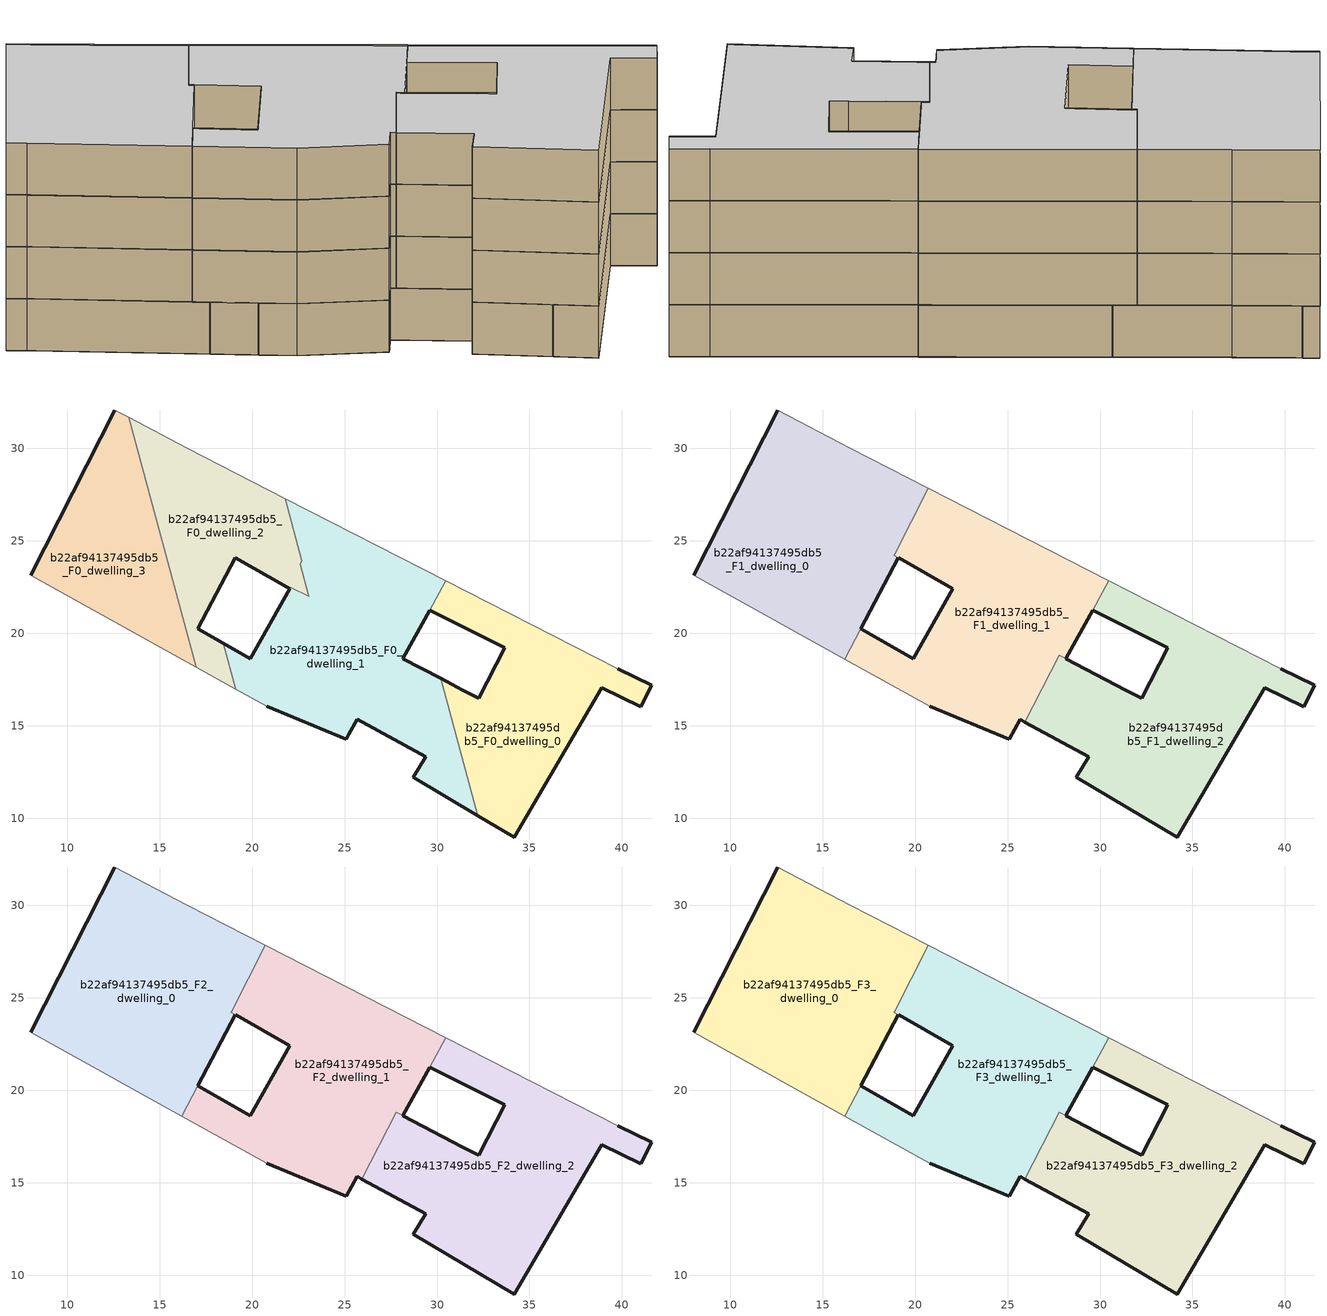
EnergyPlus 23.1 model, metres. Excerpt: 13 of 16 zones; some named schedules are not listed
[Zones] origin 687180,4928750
b22af94137495db5_F0_dwelling_0
 floor ground (EU_floor_Construction): 41.03,16.02 41.6,17.18 39.77,18.08 30.48,22.84 29.68,21.39 29.6,21.26 33.65,19.21 32.26,16.48 31.39,16.93 30.2,17.56 32.2,10.14 34.17,8.98 38.92,17.05 z0
 wall outside (EU_wall_Construction): 30.2,17.56 31.39,16.93 32.26,16.48 33.65,19.21 29.6,21.26 / 39.77,18.08 41.6,17.18 41.03,16.02 38.92,17.05 34.17,8.98 32.2,10.14 z0:3
 wall adiabatic (EU_wall_Construction): 30.48,22.84 39.77,18.08 z0:3
 wall to b22af94137495db5_F0_dwelling_1 (EU_wall_Construction): 32.2,10.14 30.2,17.56 / 29.6,21.26 30.47,22.84 z0:3
b22af94137495db5_F0_dwelling_1
 floor ground (EU_floor_Construction): 32.2,10.14 30.2,17.56 28.15,18.63 29.6,21.26 29.68,21.39 30.47,22.84 21.78,27.29 22.69,23.93 22.59,23.74 23.06,22.01 23.05,22.01 22.07,22.5 19.9,18.62 18.44,19.45 19.12,16.97 20.79,16.04 25.09,14.27 25.23,14.53 25.67,15.34 29.38,13.32 28.7,12.2 z0
 wall outside (EU_wall_Construction): 32.2,10.14 28.7,12.2 29.38,13.32 25.67,15.34 25.23,14.53 25.09,14.27 20.79,16.04 / 18.44,19.45 19.9,18.62 22.02,22.42 / 29.6,21.26 28.15,18.63 30.2,17.56 z0:3
 wall adiabatic (EU_wall_Construction): 21.78,27.29 30.47,22.84 / 20.79,16.04 19.12,16.97 z0:3
 wall to b22af94137495db5_F0_dwelling_2 (EU_wall_Construction): 19.12,16.97 18.45,19.45 / 22.02,22.42 22.07,22.5 23.05,22.01 23.06,22.01 22.59,23.74 22.69,23.93 21.78,27.29 z0:3
b22af94137495db5_F0_dwelling_2
 floor ground (EU_floor_Construction): 19.12,16.97 18.44,19.45 17.06,20.24 19.09,24.09 21.89,22.5 22.02,22.42 22.07,22.5 23.05,22.01 23.06,22.01 22.59,23.74 22.69,23.93 21.78,27.29 16.47,30.01 13.32,31.68 16.98,18.16 z0
 wall outside (EU_wall_Construction): 22.02,22.42 21.89,22.5 19.09,24.09 17.06,20.24 18.44,19.45 z0:3
 wall adiabatic (EU_wall_Construction): 19.12,16.97 16.98,18.16 / 13.32,31.68 16.47,30.01 21.78,27.29 z0:3
 wall to b22af94137495db5_F0_dwelling_3 (EU_wall_Construction): 16.98,18.16 13.33,31.68 z0:3
b22af94137495db5_F0_dwelling_3
 floor ground (EU_floor_Construction): 16.98,18.16 13.32,31.68 12.56,32.08 8.03,23.13 8.94,22.63 z0
 wall outside (EU_wall_Construction): 8.03,23.13 12.56,32.08 z0:3
 wall adiabatic (EU_wall_Construction): 12.56,32.08 13.32,31.68 / 16.98,18.16 8.94,22.63 8.03,23.13 z0:3
b22af94137495db5_F1_dwelling_0
 floor to b22af94137495db5_F0_dwelling_2 (EU_floor_Construction): 17.06,20.24 19.09,24.09 18.85,24.23 20.71,27.84 16.47,30.01 13.33,31.68 16.64,19.43 z3
 floor to b22af94137495db5_F0_dwelling_3 (EU_floor_Construction): 16.2,18.6 16.64,19.43 13.33,31.68 12.56,32.08 8.03,23.13 8.94,22.63 z3
 wall outside (EU_wall_Construction): 8.03,23.13 12.56,32.08 / 19.09,24.09 17.07,20.24 z3:6
 wall adiabatic (EU_wall_Construction): 16.2,18.6 8.94,22.63 8.03,23.13 / 12.56,32.08 16.47,30.01 20.71,27.84 z3:6
 wall to b22af94137495db5_F1_dwelling_1 (EU_wall_Construction): 20.71,27.84 18.85,24.23 19.09,24.09 / 17.07,20.24 16.2,18.6 z3:6
b22af94137495db5_F1_dwelling_1
 floor to b22af94137495db5_F0_dwelling_1 (EU_floor_Construction): 29.72,17.81 28.15,18.63 29.6,21.26 29.68,21.39 30.47,22.84 21.78,27.29 22.69,23.93 22.59,23.74 23.06,22.01 23.05,22.01 22.07,22.5 19.9,18.62 18.45,19.45 19.12,16.97 20.79,16.04 25.09,14.27 25.23,14.53 25.67,15.34 25.94,15.2 27.79,18.82 z3
 floor to b22af94137495db5_F0_dwelling_2 (EU_floor_Construction): 23.06,22.01 22.59,23.74 22.69,23.93 21.78,27.29 20.71,27.84 18.85,24.23 19.09,24.09 21.89,22.5 22.02,22.42 22.07,22.5 23.05,22.01 z3; 19.12,16.97 18.45,19.45 17.07,20.24 16.98,18.16 z3; 16.98,18.16 17.07,20.24 16.64,19.43 z3
 floor to b22af94137495db5_F0_dwelling_3 (EU_floor_Construction): 16.98,18.16 16.64,19.43 16.2,18.6 z3
 wall outside (EU_wall_Construction): 29.6,21.26 28.15,18.63 31.39,16.93 / 25.94,15.2 25.67,15.34 25.09,14.27 20.79,16.04 / 17.07,20.24 19.9,18.62 22.02,22.42 19.1,24.09 z3:6
 wall adiabatic (EU_wall_Construction): 20.71,27.84 30.48,22.84 / 20.79,16.04 16.2,18.6 z3:6
 wall to b22af94137495db5_F1_dwelling_2 (EU_wall_Construction): 30.48,22.84 29.6,21.26 / 31.39,16.93 27.79,18.82 25.93,15.2 z3:6
b22af94137495db5_F1_dwelling_2
 floor to b22af94137495db5_F0_dwelling_0 (EU_floor_Construction): 41.03,16.02 41.6,17.18 39.77,18.08 30.48,22.84 29.61,21.26 33.65,19.21 32.26,16.48 31.39,16.93 30.2,17.55 32.2,10.14 34.17,8.98 38.92,17.05 z3
 floor to b22af94137495db5_F0_dwelling_1 (EU_floor_Construction): 32.2,10.14 30.2,17.55 27.79,18.82 25.94,15.2 29.38,13.32 28.7,12.2 z3
 wall outside (EU_wall_Construction): 31.4,16.93 32.26,16.48 33.65,19.21 29.61,21.26 / 39.77,18.08 41.6,17.18 41.03,16.02 38.92,17.05 34.17,8.98 28.7,12.2 29.38,13.32 25.94,15.2 z3:6
 wall adiabatic (EU_wall_Construction): 30.48,22.84 39.77,18.08 z3:6
b22af94137495db5_F2_dwelling_0
 floor to b22af94137495db5_F1_dwelling_0 (EU_floor_Construction): 17.07,20.24 19.09,24.09 18.85,24.23 20.71,27.84 16.47,30.01 12.56,32.08 8.03,23.13 8.94,22.63 16.2,18.6 z6
 wall outside (EU_wall_Construction): 8.03,23.13 12.56,32.08 / 19.09,24.09 17.07,20.24 z6:9
 wall adiabatic (EU_wall_Construction): 16.2,18.6 8.94,22.63 8.03,23.13 / 12.56,32.08 16.47,30.01 20.71,27.84 z6:9
 wall to b22af94137495db5_F2_dwelling_1 (EU_wall_Construction): 20.71,27.84 18.85,24.23 19.09,24.09 / 17.07,20.24 16.2,18.6 z6:9
b22af94137495db5_F2_dwelling_1
 floor to b22af94137495db5_F1_dwelling_1 (EU_floor_Construction): 29.72,17.81 28.15,18.63 29.6,21.26 30.48,22.84 20.71,27.84 18.85,24.23 19.1,24.09 22.02,22.42 19.9,18.62 17.07,20.24 16.2,18.6 20.79,16.04 25.09,14.27 25.67,15.34 25.94,15.2 27.79,18.82 z6
 wall outside (EU_wall_Construction): 29.6,21.26 28.15,18.63 31.39,16.93 / 25.94,15.2 25.67,15.34 25.09,14.27 20.79,16.04 / 17.07,20.24 19.9,18.62 22.02,22.42 19.1,24.09 z6:9
 wall adiabatic (EU_wall_Construction): 20.71,27.84 30.48,22.84 / 20.79,16.04 16.2,18.6 z6:9
 wall to b22af94137495db5_F2_dwelling_2 (EU_wall_Construction): 30.48,22.84 29.6,21.26 / 31.39,16.93 27.79,18.82 25.93,15.2 z6:9
b22af94137495db5_F2_dwelling_2
 floor to b22af94137495db5_F1_dwelling_2 (EU_floor_Construction): 41.03,16.02 41.6,17.18 39.77,18.08 30.48,22.84 29.61,21.26 33.65,19.21 32.26,16.48 31.39,16.93 27.79,18.82 25.94,15.2 29.38,13.32 28.7,12.2 34.17,8.98 38.92,17.05 z6
 wall outside (EU_wall_Construction): 31.4,16.93 32.26,16.48 33.65,19.21 29.61,21.26 / 39.77,18.08 41.6,17.18 41.03,16.02 38.92,17.05 34.17,8.98 28.7,12.2 29.38,13.32 25.94,15.2 z6:9
 wall adiabatic (EU_wall_Construction): 30.48,22.84 39.77,18.08 z6:9
b22af94137495db5_F3_dwelling_0
 floor to b22af94137495db5_F2_dwelling_0 (EU_floor_Construction): 17.07,20.24 19.09,24.09 18.85,24.23 20.71,27.84 16.47,30.01 12.56,32.08 8.03,23.13 8.94,22.63 16.2,18.6 z9
 wall outside (EU_wall_Construction): 8.03,23.13 12.56,32.08 / 19.09,24.09 17.07,20.24 z9:12
 wall adiabatic (EU_wall_Construction): 16.2,18.6 8.94,22.63 8.03,23.13 / 12.56,32.08 16.47,30.01 20.71,27.84 z9:12
 wall to b22af94137495db5_F3_dwelling_1 (EU_wall_Construction): 20.71,27.84 18.85,24.23 19.09,24.09 / 17.07,20.24 16.2,18.6 z9:12
 ceiling to b22af94137495db5_F4_dwelling_0 (EU_floor_Construction): 20.71,27.84 18.85,24.23 19.09,24.09 17.07,20.24 16.2,18.6 8.94,22.63 8.03,23.13 12.56,32.08 16.47,30.01 z12
b22af94137495db5_F3_dwelling_1
 floor to b22af94137495db5_F2_dwelling_1 (EU_floor_Construction): 29.72,17.81 28.15,18.63 29.6,21.26 30.48,22.84 20.71,27.84 18.85,24.23 19.1,24.09 22.02,22.42 19.9,18.62 17.07,20.24 16.2,18.6 20.79,16.04 25.09,14.27 25.67,15.34 25.94,15.2 27.79,18.82 z9
 wall outside (EU_wall_Construction): 29.6,21.26 28.15,18.63 31.39,16.93 / 25.94,15.2 25.67,15.34 25.09,14.27 20.79,16.04 / 17.07,20.24 19.9,18.62 22.02,22.42 19.1,24.09 z9:12
 wall adiabatic (EU_wall_Construction): 20.71,27.84 30.48,22.84 / 20.79,16.04 16.2,18.6 z9:12
 wall to b22af94137495db5_F3_dwelling_2 (EU_wall_Construction): 30.48,22.84 29.6,21.26 / 31.39,16.93 27.79,18.82 25.93,15.2 z9:12
 ceiling to b22af94137495db5_F4_dwelling_1 (EU_floor_Construction): 30.48,22.84 29.6,21.26 28.15,18.63 29.72,17.81 27.79,18.82 25.94,15.2 25.67,15.34 25.09,14.27 20.79,16.04 16.2,18.6 17.07,20.24 19.9,18.62 22.02,22.42 19.1,24.09 18.85,24.23 20.71,27.84 z12
b22af94137495db5_F3_dwelling_2
 floor to b22af94137495db5_F2_dwelling_2 (EU_floor_Construction): 41.03,16.02 41.6,17.18 39.77,18.08 30.48,22.84 29.61,21.26 33.65,19.21 32.26,16.48 31.39,16.93 27.79,18.82 25.94,15.2 29.38,13.32 28.7,12.2 34.17,8.98 38.92,17.05 z9
 wall outside (EU_wall_Construction): 31.4,16.93 32.26,16.48 33.65,19.21 29.61,21.26 / 39.77,18.08 41.6,17.18 41.03,16.02 38.92,17.05 34.17,8.98 28.7,12.2 29.38,13.32 25.94,15.2 z9:12
 wall adiabatic (EU_wall_Construction): 30.48,22.84 39.77,18.08 z9:12
 ceiling to b22af94137495db5_F4_dwelling_2 (EU_floor_Construction): 39.77,18.08 41.6,17.18 41.03,16.02 38.92,17.05 34.17,8.98 28.7,12.2 29.38,13.32 25.94,15.2 27.79,18.82 31.39,16.93 32.26,16.48 33.65,19.21 29.61,21.26 30.48,22.84 z12
[Building]
EU S2 Campaign: North Axis=0; Terrain=City; Solar Distribution=FullExterior
[Site:Location]
Bologna: Latitude=44.5; Longitude=11.25; Time Zone=1; Elevation=37
[SizingPeriod:WeatherFileDays]
AnnualSizingPeriod: Begin Month=1; Begin Day of Month=1; End Month=12; End Day of Month=31; Day of Week for Start Day=Monday; Use Weather File Daylight Saving Period=No; Use Weather File Rain and Snow Indicators=No
[MATERIAL]
EU_InternalMass_Material: Roughness=MediumRough; Thickness=0.1; Conductivity=1; Density=1800; Specific Heat=900; Thermal Absorptance=0.9; Solar Absorptance=0.7; Visible Absorptance=0.7
[MATERIAL:NOMASS] Roughness=MediumRough; Thermal Absorptance=0.9; Solar Absorptance=0.7; Visible Absorptance=0.7
Name | Thermal Resistance
EU_wall_NoMass | 0.905828
EU_floor_NoMass | 0.67114
[CONSTRUCTION]
EU_wall_Construction: EU_wall_NoMass
EU_floor_Construction: EU_floor_NoMass
EU_InternalMass_Construction: EU_InternalMass_Material
[ZONE] Type=1; Multiplier=1; Ceiling Height=autocalculate; Floor Area=autocalculate; Part of Total Floor Area=Yes
Name | Volume
b22af94137495db5_F0_dwelling_0 | 200.8
b22af94137495db5_F1_dwelling_0 | 282.845
b22af94137495db5_F2_dwelling_0; b22af94137495db5_F3_dwelling_0 | 282.861
b22af94137495db5_F0_dwelling_1 | 300.012
b22af94137495db5_F1_dwelling_1 | 280.583
b22af94137495db5_F2_dwelling_1; b22af94137495db5_F3_dwelling_1 | 280.624
b22af94137495db5_F0_dwelling_2 | 166.914
b22af94137495db5_F1_dwelling_2 | 271.343
b22af94137495db5_F2_dwelling_2; b22af94137495db5_F3_dwelling_2 | 271.326
b22af94137495db5_F0_dwelling_3 | 167.079
[INTERNALMASS] Construction=EU_InternalMass_Construction
Name | Zone or ZoneList | Surface Area
b22af94137495db5_F0_dwelling_0_EU_InternalMass | b22af94137495db5_F0_dwelling_0 | 66.9381
b22af94137495db5_F0_dwelling_1_EU_InternalMass | b22af94137495db5_F0_dwelling_1 | 100.004
b22af94137495db5_F0_dwelling_2_EU_InternalMass | b22af94137495db5_F0_dwelling_2 | 55.6433
b22af94137495db5_F0_dwelling_3_EU_InternalMass | b22af94137495db5_F0_dwelling_3 | 55.6882
b22af94137495db5_F1_dwelling_0_EU_InternalMass | b22af94137495db5_F1_dwelling_0 | 94.2825
b22af94137495db5_F1_dwelling_1_EU_InternalMass | b22af94137495db5_F1_dwelling_1 | 93.5625
b22af94137495db5_F1_dwelling_2_EU_InternalMass | b22af94137495db5_F1_dwelling_2 | 90.4451
b22af94137495db5_F2_dwelling_0_EU_InternalMass | b22af94137495db5_F2_dwelling_0 | 94.2825
b22af94137495db5_F2_dwelling_1_EU_InternalMass | b22af94137495db5_F2_dwelling_1 | 93.5625
b22af94137495db5_F2_dwelling_2_EU_InternalMass | b22af94137495db5_F2_dwelling_2 | 90.4451
b22af94137495db5_F3_dwelling_0_EU_InternalMass | b22af94137495db5_F3_dwelling_0 | 94.2825
b22af94137495db5_F3_dwelling_1_EU_InternalMass | b22af94137495db5_F3_dwelling_1 | 93.5625
b22af94137495db5_F3_dwelling_2_EU_InternalMass | b22af94137495db5_F3_dwelling_2 | 90.4451
[OTHEREQUIPMENT] Fuel Type=Electricity; Design Level Calculation Method=Watts/Area; Power per Zone Floor Area=1; Fraction Latent=0; Fraction Radiant=0; Fraction Lost=0; Carbon Dioxide Generation Rate=0; EndUse Subcategory=EU_Step8_InternalGains
Name | Zone or ZoneList or Space or SpaceList | Schedule
EU_Step8_InternalGain_b22af94137495db5_F0_dwelling_0_f000 | b22af94137495db5_F0_dwelling_0 | EU_Step8_GainSchedule_b22af94137495db5_F0_dwelling_0_f000
EU_Step8_InternalGain_b22af94137495db5_F0_dwelling_1_f000 | b22af94137495db5_F0_dwelling_1 | EU_Step8_GainSchedule_b22af94137495db5_F0_dwelling_1_f000
EU_Step8_InternalGain_b22af94137495db5_F0_dwelling_2_f000 | b22af94137495db5_F0_dwelling_2 | EU_Step8_GainSchedule_b22af94137495db5_F0_dwelling_2_f000
EU_Step8_InternalGain_b22af94137495db5_F0_dwelling_3_f000 | b22af94137495db5_F0_dwelling_3 | EU_Step8_GainSchedule_b22af94137495db5_F0_dwelling_3_f000
EU_Step8_InternalGain_b22af94137495db5_F1_dwelling_0_f000 | b22af94137495db5_F1_dwelling_0 | EU_Step8_GainSchedule_b22af94137495db5_F1_dwelling_0_f000
EU_Step8_InternalGain_b22af94137495db5_F1_dwelling_1_f000 | b22af94137495db5_F1_dwelling_1 | EU_Step8_GainSchedule_b22af94137495db5_F1_dwelling_1_f000
EU_Step8_InternalGain_b22af94137495db5_F1_dwelling_2_f000 | b22af94137495db5_F1_dwelling_2 | EU_Step8_GainSchedule_b22af94137495db5_F1_dwelling_2_f000
EU_Step8_InternalGain_b22af94137495db5_F2_dwelling_0_f000 | b22af94137495db5_F2_dwelling_0 | EU_Step8_GainSchedule_b22af94137495db5_F2_dwelling_0_f000
EU_Step8_InternalGain_b22af94137495db5_F2_dwelling_1_f000 | b22af94137495db5_F2_dwelling_1 | EU_Step8_GainSchedule_b22af94137495db5_F2_dwelling_1_f000
EU_Step8_InternalGain_b22af94137495db5_F2_dwelling_2_f000 | b22af94137495db5_F2_dwelling_2 | EU_Step8_GainSchedule_b22af94137495db5_F2_dwelling_2_f000
EU_Step8_InternalGain_b22af94137495db5_F3_dwelling_0_f000 | b22af94137495db5_F3_dwelling_0 | EU_Step8_GainSchedule_b22af94137495db5_F3_dwelling_0_f000
EU_Step8_InternalGain_b22af94137495db5_F3_dwelling_1_f000 | b22af94137495db5_F3_dwelling_1 | EU_Step8_GainSchedule_b22af94137495db5_F3_dwelling_1_f000
EU_Step8_InternalGain_b22af94137495db5_F3_dwelling_2_f000 | b22af94137495db5_F3_dwelling_2 | EU_Step8_GainSchedule_b22af94137495db5_F3_dwelling_2_f000
[ZONEVENTILATION:DESIGNFLOWRATE] Schedule=EU_AlwaysOn; Design Flow Rate Calculation Method=AirChanges/Hour; Air Changes per Hour=0.73129; Ventilation Type=Natural; Fan Pressure Rise=0; Fan Total Efficiency=1; Constant Term Coefficient=1; Temperature Term Coefficient=0; Velocity Term Coefficient=0; Velocity Squared Term Coefficient=0; Minimum Indoor Temperature=-100; Maximum Indoor Temperature=100; Delta Temperature=-100; Minimum Outdoor Temperature=-100; Maximum Outdoor Temperature=100; Maximum Wind Speed=40
Name | Zone or ZoneList or Space or SpaceList
EU_ConstantAir_b22af94137495db5_F0_dwelling_0 | b22af94137495db5_F0_dwelling_0
EU_ConstantAir_b22af94137495db5_F0_dwelling_1 | b22af94137495db5_F0_dwelling_1
EU_ConstantAir_b22af94137495db5_F0_dwelling_2 | b22af94137495db5_F0_dwelling_2
EU_ConstantAir_b22af94137495db5_F0_dwelling_3 | b22af94137495db5_F0_dwelling_3
EU_ConstantAir_b22af94137495db5_F1_dwelling_0 | b22af94137495db5_F1_dwelling_0
EU_ConstantAir_b22af94137495db5_F1_dwelling_1 | b22af94137495db5_F1_dwelling_1
EU_ConstantAir_b22af94137495db5_F1_dwelling_2 | b22af94137495db5_F1_dwelling_2
EU_ConstantAir_b22af94137495db5_F2_dwelling_0 | b22af94137495db5_F2_dwelling_0
EU_ConstantAir_b22af94137495db5_F2_dwelling_1 | b22af94137495db5_F2_dwelling_1
EU_ConstantAir_b22af94137495db5_F2_dwelling_2 | b22af94137495db5_F2_dwelling_2
EU_ConstantAir_b22af94137495db5_F3_dwelling_0 | b22af94137495db5_F3_dwelling_0
EU_ConstantAir_b22af94137495db5_F3_dwelling_1 | b22af94137495db5_F3_dwelling_1
EU_ConstantAir_b22af94137495db5_F3_dwelling_2 | b22af94137495db5_F3_dwelling_2
[HVACTEMPLATE:THERMOSTAT] Constant Heating Setpoint=20; Constant Cooling Setpoint=50
EU_HeatOnly_b22af94137495db5_F0_dwelling_0; EU_HeatOnly_b22af94137495db5_F0_dwelling_1; EU_HeatOnly_b22af94137495db5_F0_dwelling_2; EU_HeatOnly_b22af94137495db5_F0_dwelling_3; EU_HeatOnly_b22af94137495db5_F1_dwelling_0; EU_HeatOnly_b22af94137495db5_F1_dwelling_1; EU_HeatOnly_b22af94137495db5_F1_dwelling_2; EU_HeatOnly_b22af94137495db5_F2_dwelling_0; EU_HeatOnly_b22af94137495db5_F2_dwelling_1; EU_HeatOnly_b22af94137495db5_F2_dwelling_2; EU_HeatOnly_b22af94137495db5_F3_dwelling_0; EU_HeatOnly_b22af94137495db5_F3_dwelling_1; EU_HeatOnly_b22af94137495db5_F3_dwelling_2; EU_HeatOnly_b22af94137495db5_F4_dwelling_0; EU_HeatOnly_b22af94137495db5_F4_dwelling_1; EU_HeatOnly_b22af94137495db5_F4_dwelling_2
[HVACTEMPLATE:ZONE:IDEALLOADSAIRSYSTEM] System Availability Schedule=EU_AlwaysOn; Maximum Heating Supply Air Temperature=50; Minimum Cooling Supply Air Temperature=13; Maximum Heating Supply Air Humidity Ratio=0.0156; Minimum Cooling Supply Air Humidity Ratio=0.0077; Heating Limit=NoLimit; Cooling Limit=NoLimit; Heating Availability Schedule=EU_AlwaysOn; Cooling Availability Schedule=EU_CoolingOff; Dehumidification Control Type=ConstantSensibleHeatRatio; Cooling Sensible Heat Ratio=0.7; Dehumidification Setpoint=60; Humidification Control Type=None; Humidification Setpoint=30; Outdoor Air Method=None; Outdoor Air Flow Rate per Person=0.00944; Outdoor Air Flow Rate per Zone Floor Area=0; Outdoor Air Flow Rate per Zone=0; Demand Controlled Ventilation Type=None; Outdoor Air Economizer Type=NoEconomizer; Heat Recovery Type=None; Sensible Heat Recovery Effectiveness=0.7; Latent Heat Recovery Effectiveness=0.65
Name | Template Thermostat
b22af94137495db5_F0_dwelling_0 | EU_HeatOnly_b22af94137495db5_F0_dwelling_0
b22af94137495db5_F0_dwelling_1 | EU_HeatOnly_b22af94137495db5_F0_dwelling_1
b22af94137495db5_F0_dwelling_2 | EU_HeatOnly_b22af94137495db5_F0_dwelling_2
b22af94137495db5_F0_dwelling_3 | EU_HeatOnly_b22af94137495db5_F0_dwelling_3
b22af94137495db5_F1_dwelling_0 | EU_HeatOnly_b22af94137495db5_F1_dwelling_0
